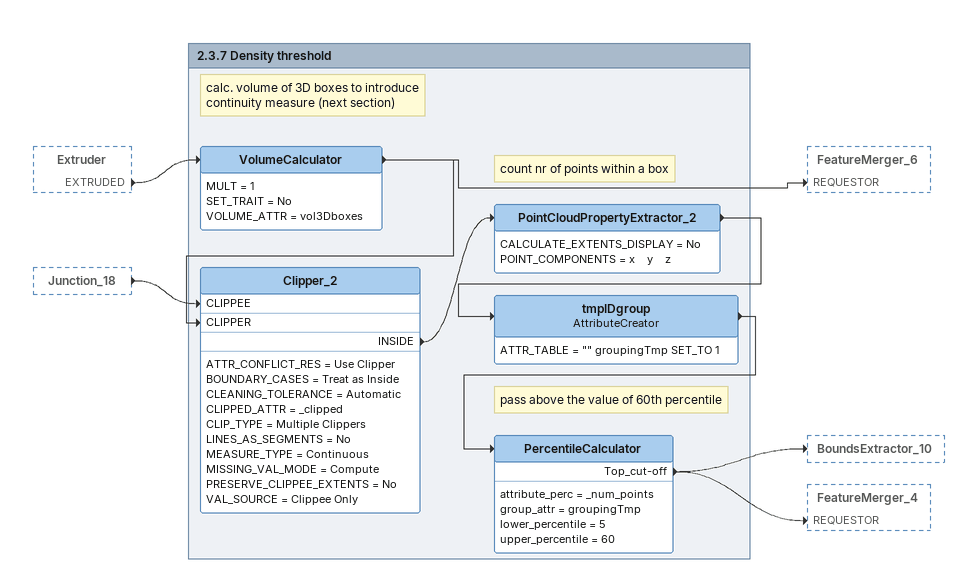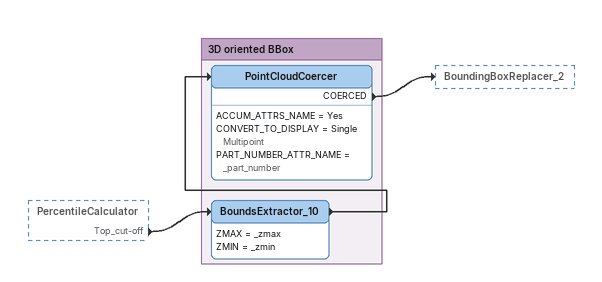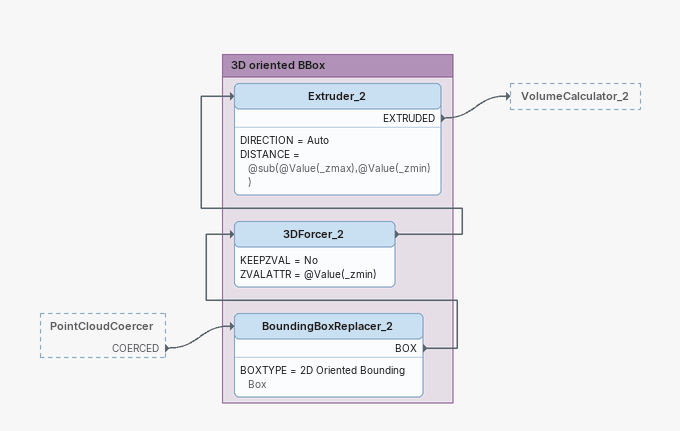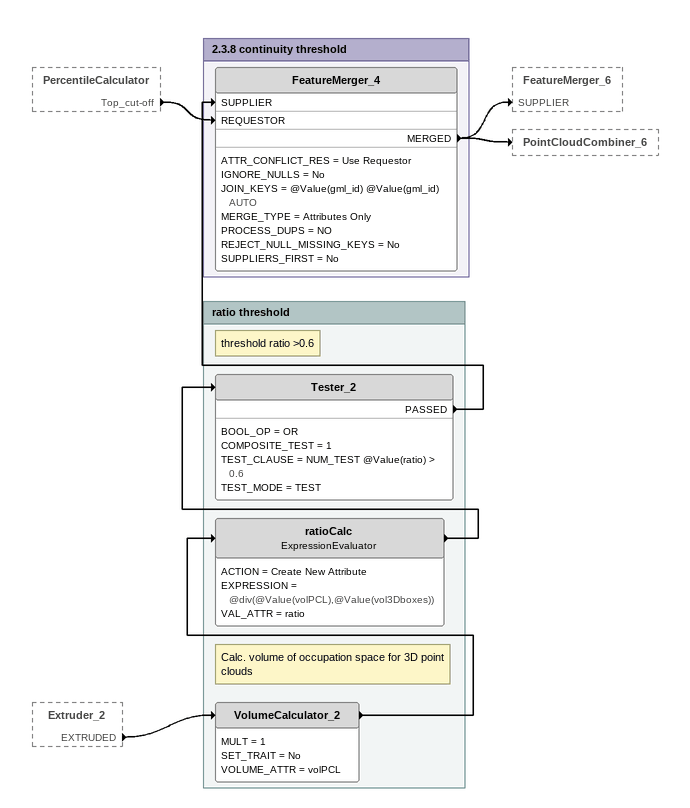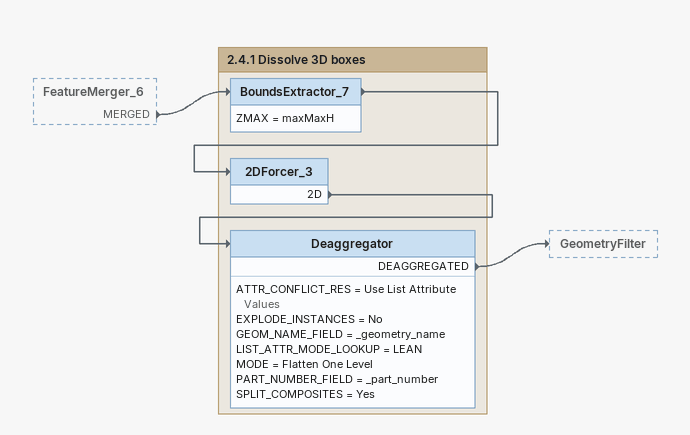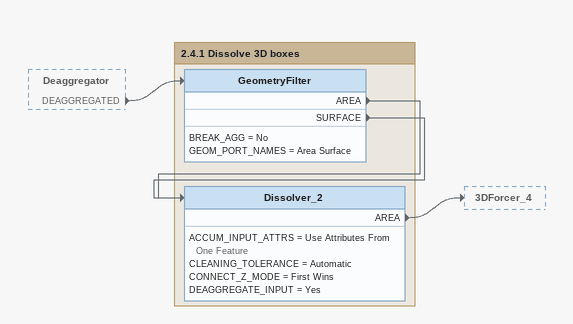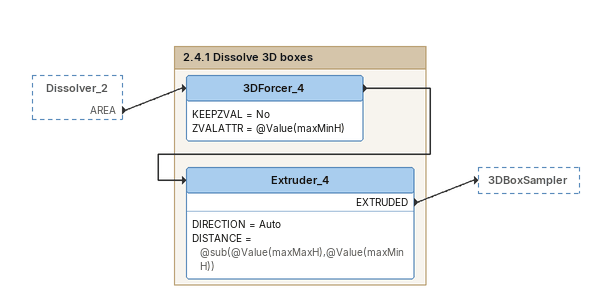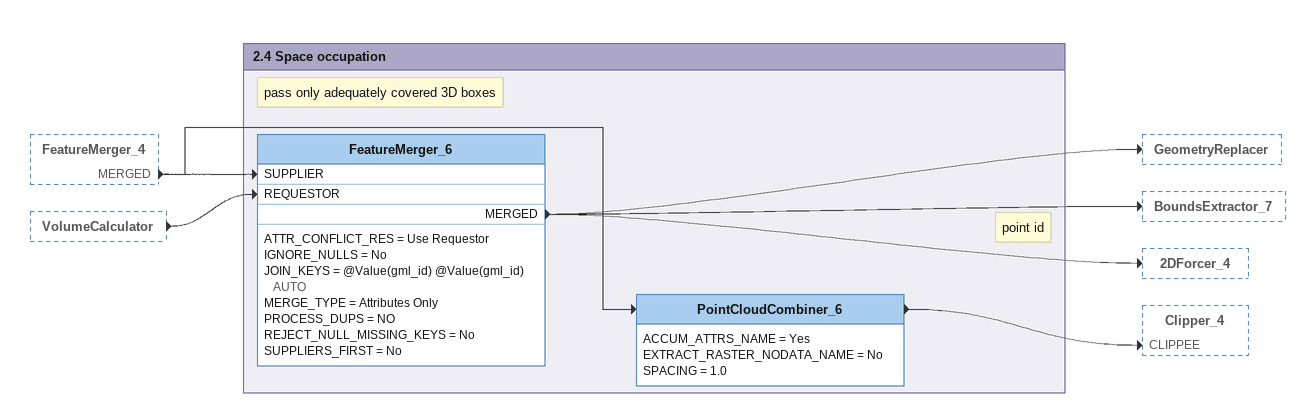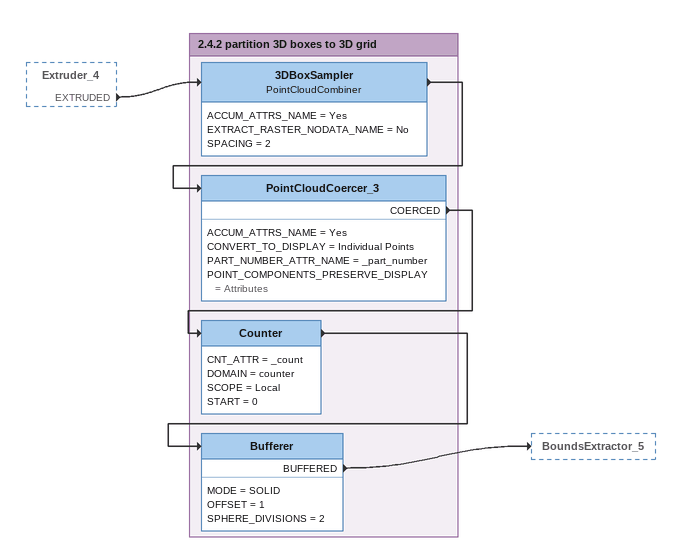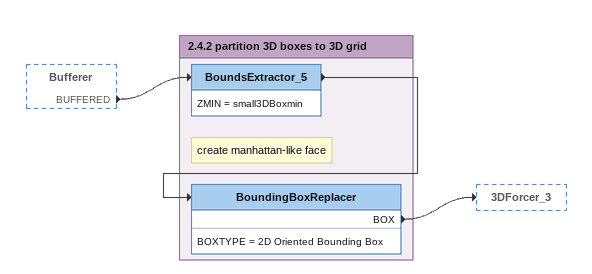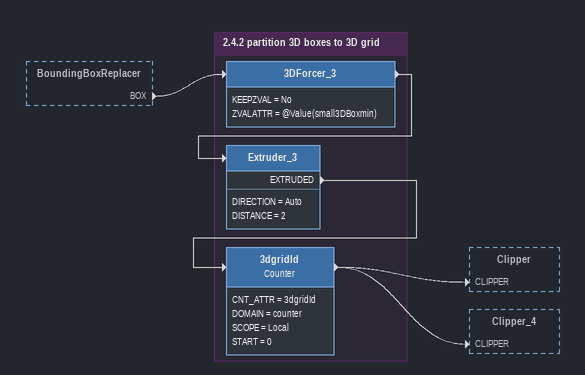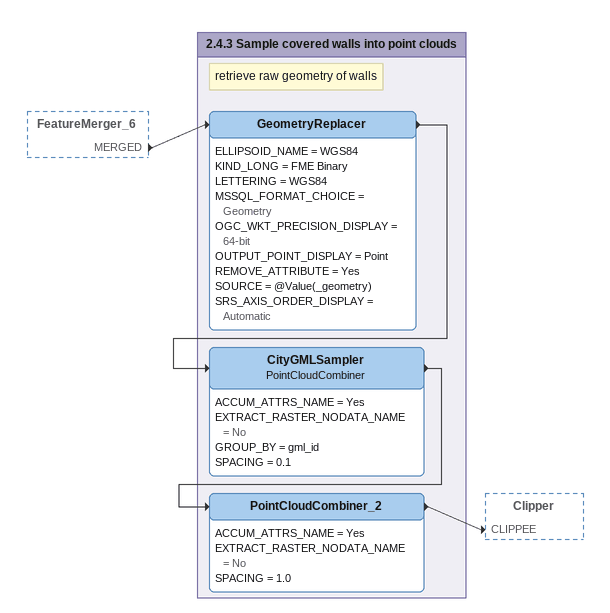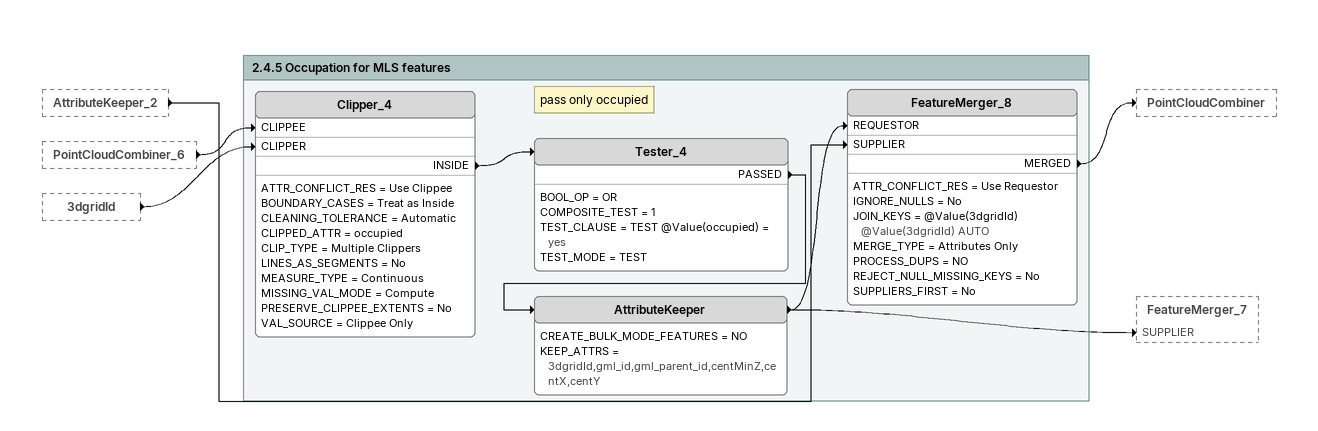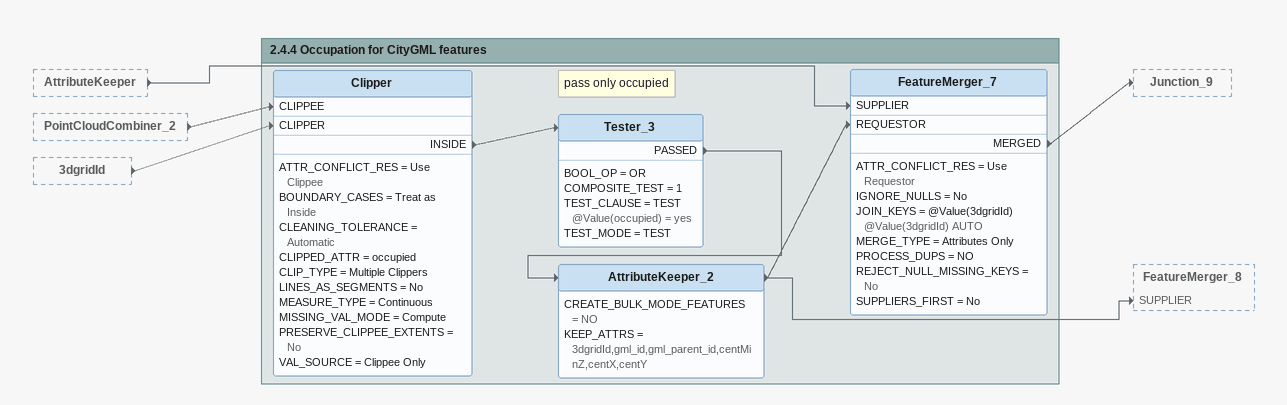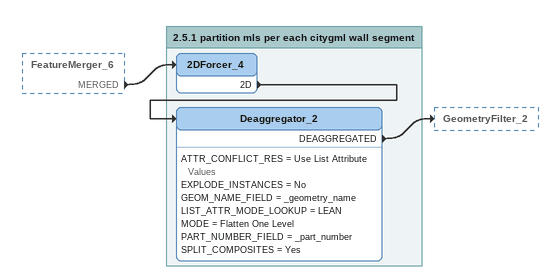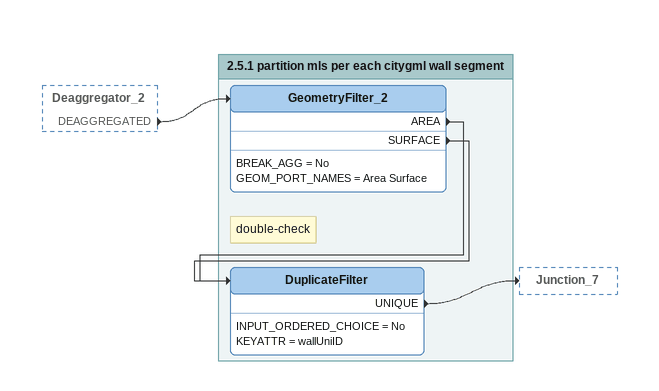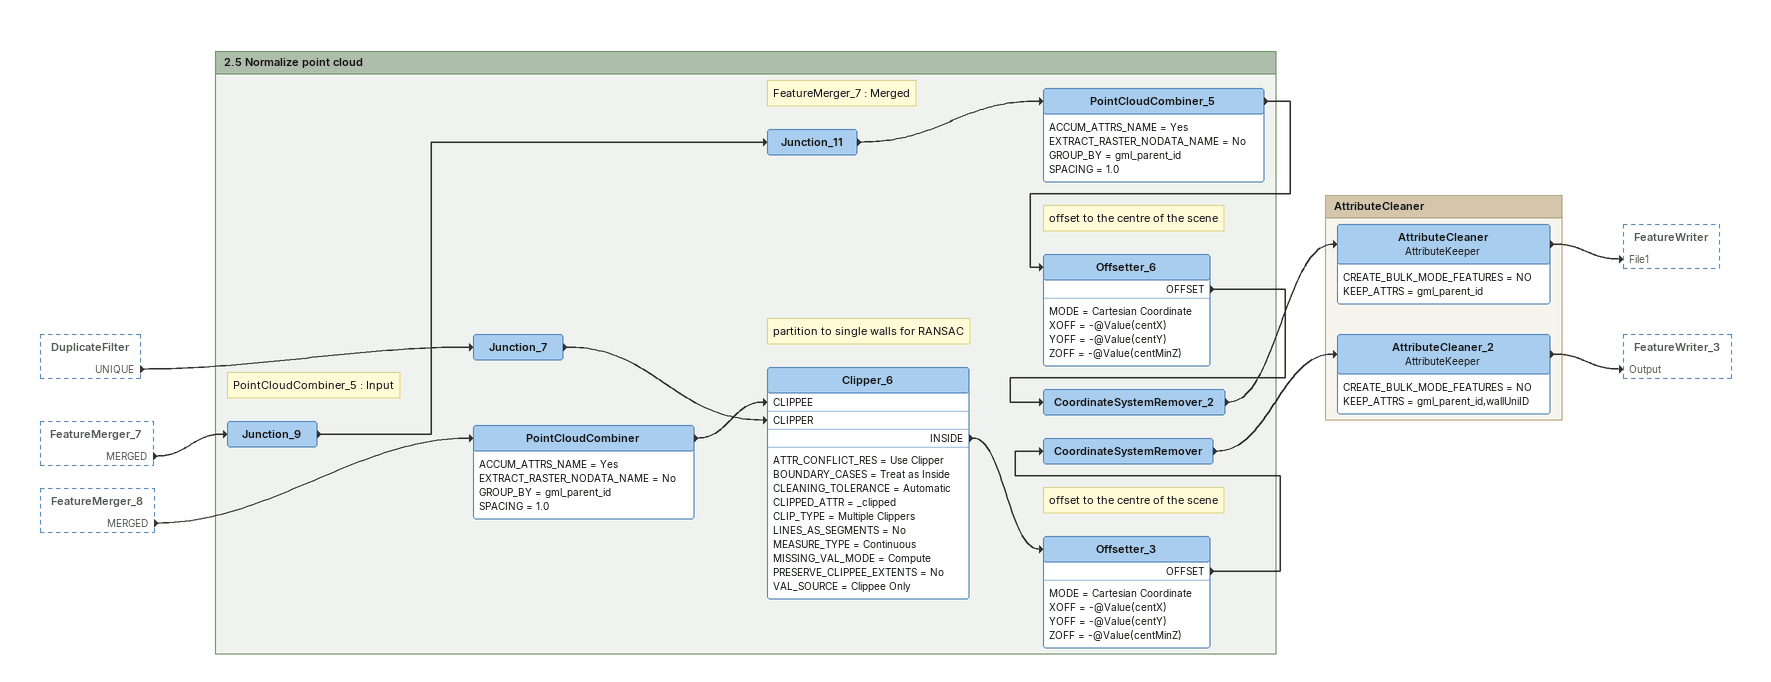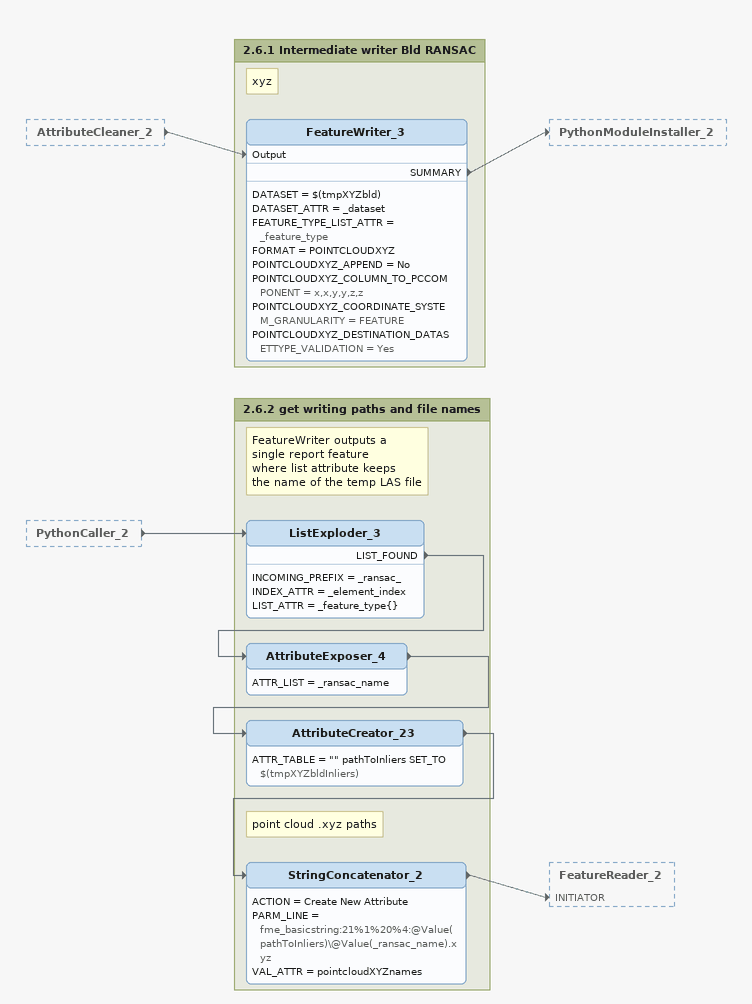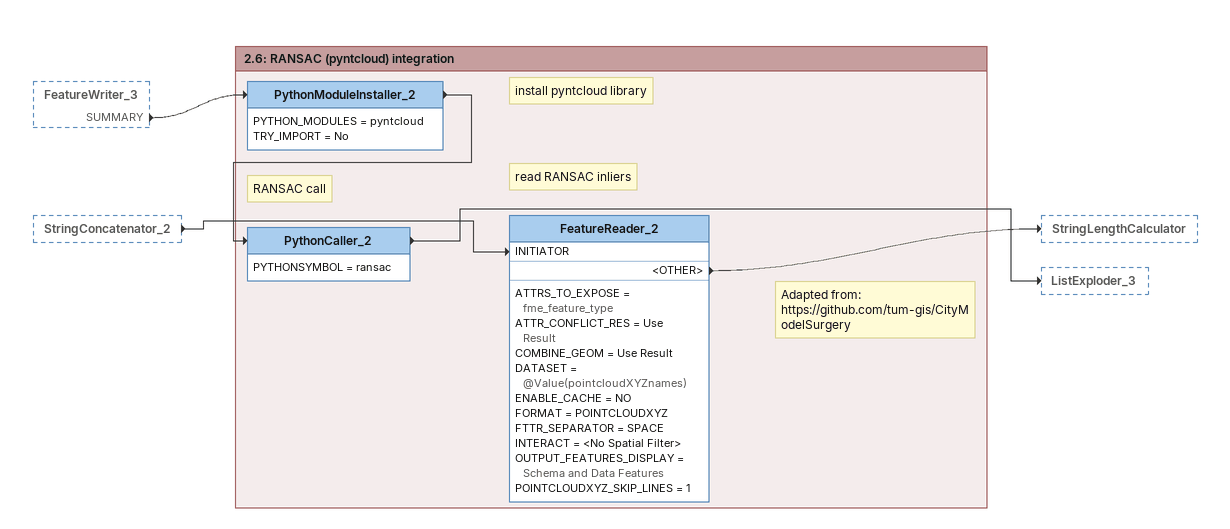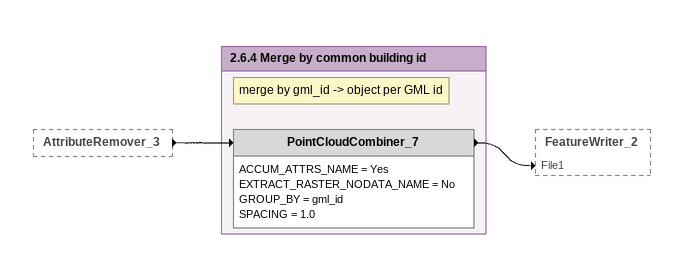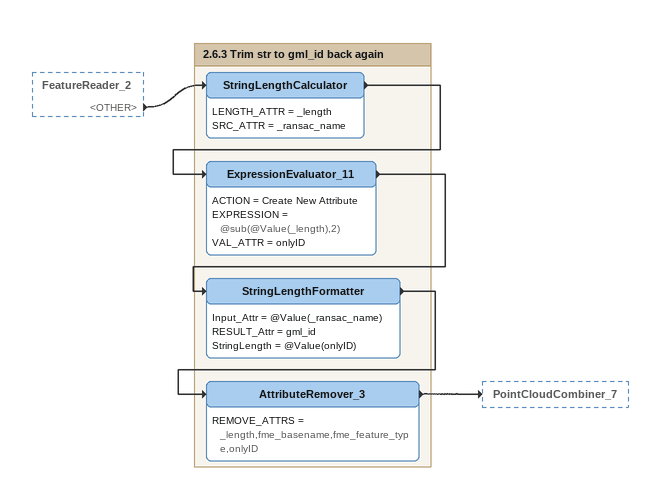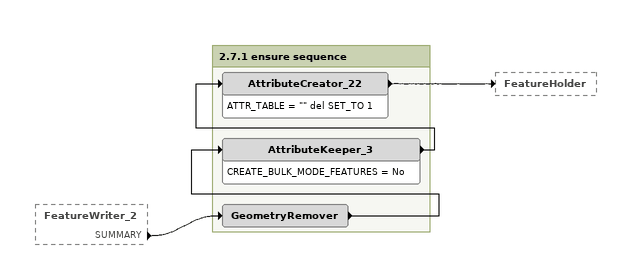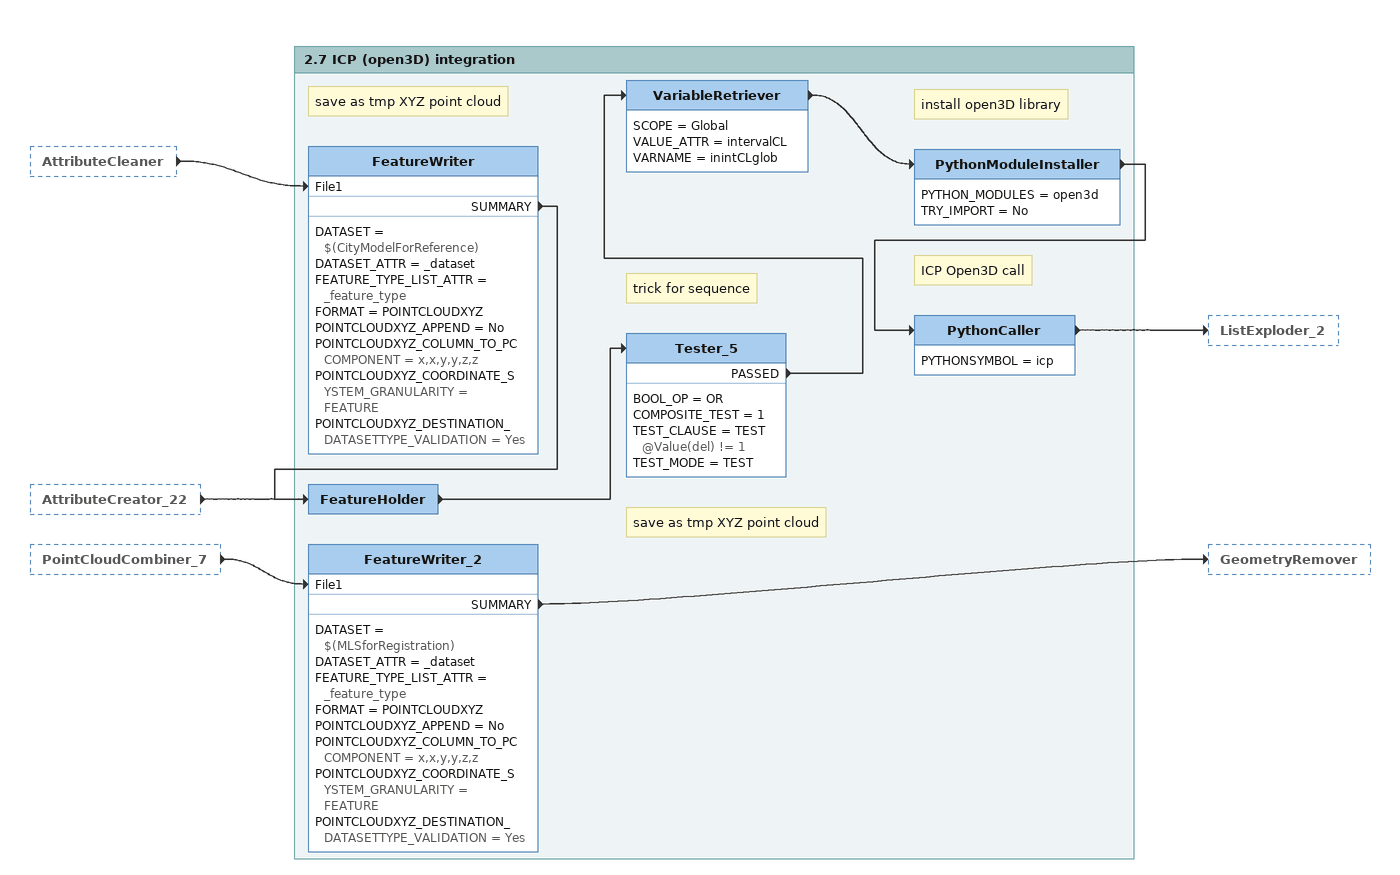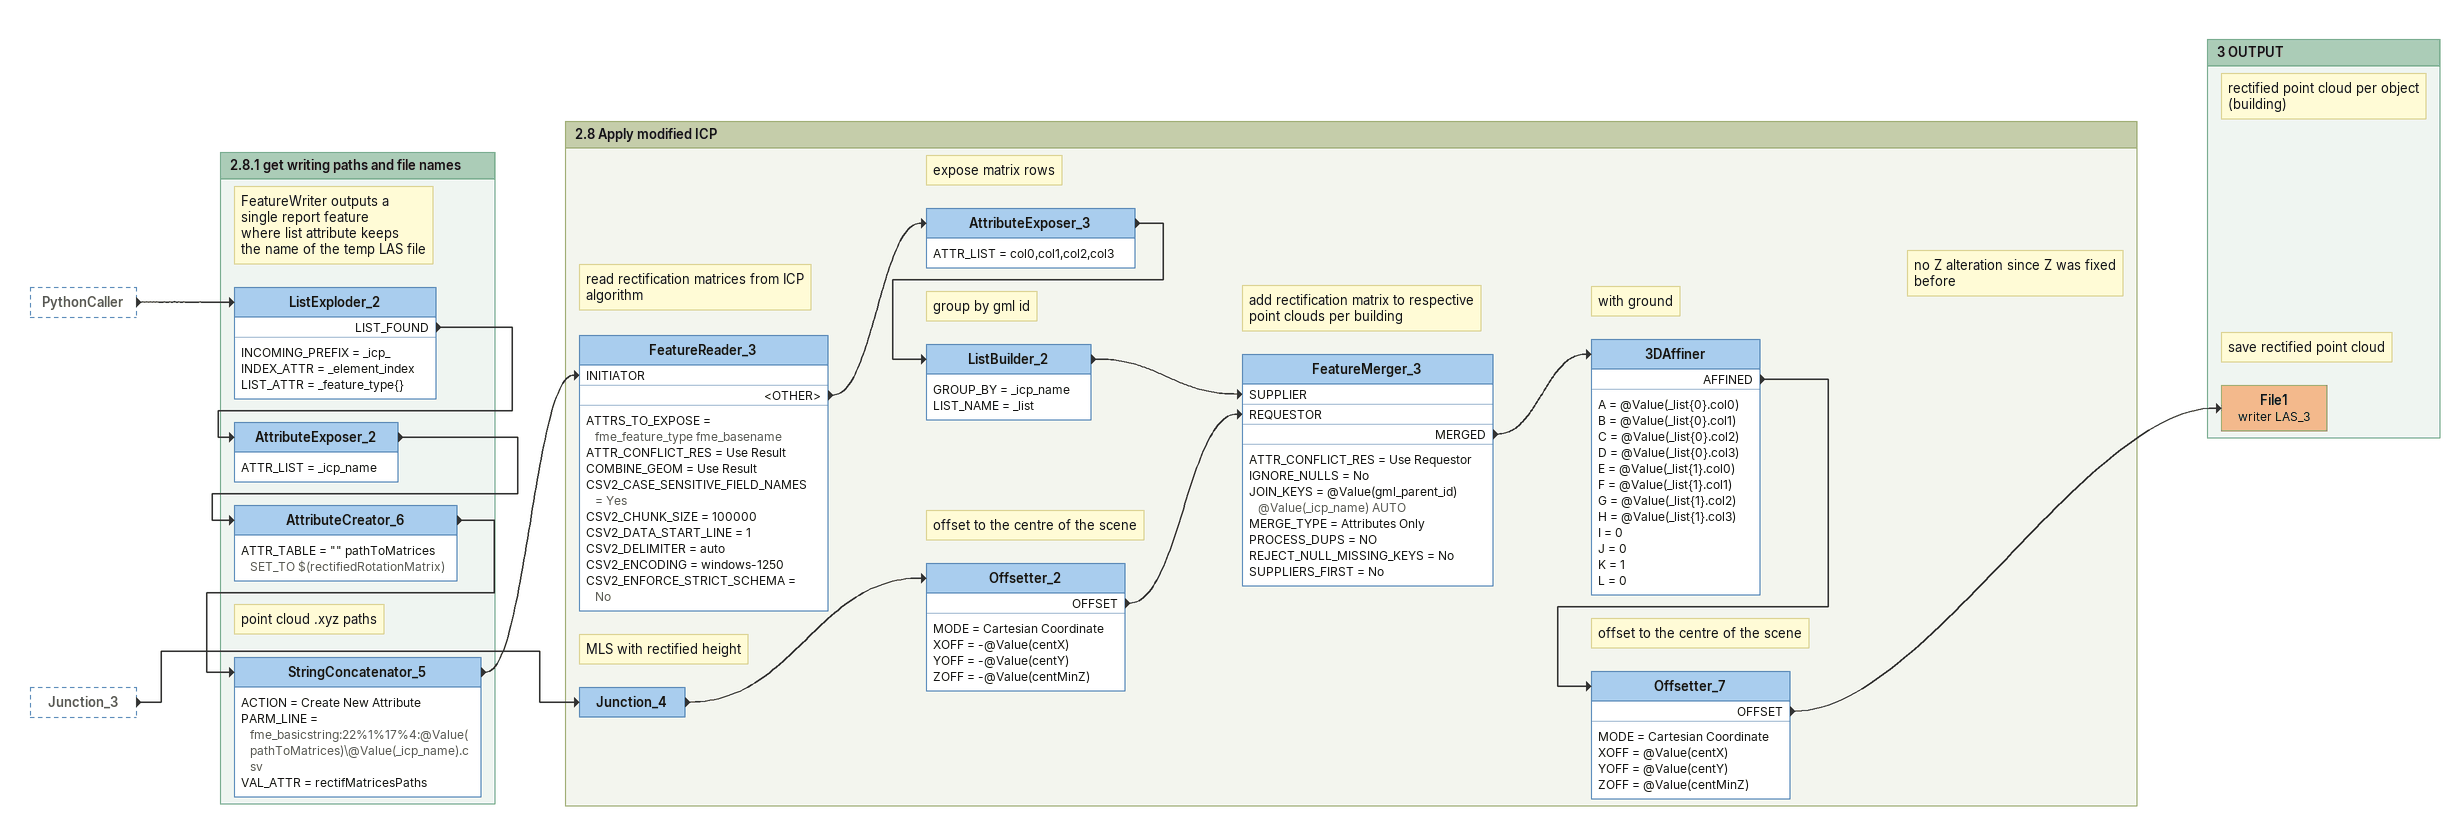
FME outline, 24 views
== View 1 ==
Extruder [outside]
    EXTRUDED -> VolumeCalculator
Junction_18 [outside]
    -> Clipper_2 [CLIPPEE]

Bookmark: 2.3.7 Density threshold
Note: calc. volume of 3D boxes to introduce continuity measure (next section)
VolumeCalculator
    MULT = 1
    SET_TRAIT = No
    VOLUME_ATTR = vol3Dboxes
    -> Clipper_2 [CLIPPER]
    -> FeatureMerger_6 [REQUESTOR]
Clipper_2
    ATTR_CONFLICT_RES = Use Clipper
    BOUNDARY_CASES = Treat as Inside
    CLEANING_TOLERANCE = Automatic
    CLIPPED_ATTR = _clipped
    CLIP_TYPE = Multiple Clippers
    LINES_AS_SEGMENTS = No
    MEASURE_TYPE = Continuous
    MISSING_VAL_MODE = Compute
    PRESERVE_CLIPPEE_EXTENTS = No
    VAL_SOURCE = Clippee Only
    INSIDE -> PointCloudPropertyExtractor_2
Note: count nr of points within a box
PointCloudPropertyExtractor_2
    CALCULATE_EXTENTS_DISPLAY = No
    POINT_COMPONENTS = x    y    z
    -> tmpIDgroup
tmpIDgroup: AttributeCreator
    ATTR_TABLE = "" groupingTmp SET_TO 1
    -> PercentileCalculator
Note: pass above the value of 60th percentile
PercentileCalculator
    attribute_perc = _num_points
    group_attr = groupingTmp
    lower_percentile = 5
    upper_percentile = 60
    Top_cut-off -> BoundsExtractor_10
    Top_cut-off -> FeatureMerger_4 [REQUESTOR]

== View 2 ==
PercentileCalculator [outside]
    Top_cut-off -> BoundsExtractor_10

Bookmark: 3D oriented BBox
BoundsExtractor_10
    ZMAX = _zmax
    ZMIN = _zmin
    -> PointCloudCoercer
PointCloudCoercer
    ACCUM_ATTRS_NAME = Yes
    CONVERT_TO_DISPLAY = Single Multipoint
    PART_NUMBER_ATTR_NAME = _part_number
    COERCED -> BoundingBoxReplacer_2

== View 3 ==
PointCloudCoercer [outside]
    COERCED -> BoundingBoxReplacer_2

Bookmark: 3D oriented BBox
BoundingBoxReplacer_2
    BOXTYPE = 2D Oriented Bounding Box
    BOX -> 3DForcer_2
3DForcer_2
    KEEPZVAL = No
    ZVALATTR = @Value(_zmin)
    -> Extruder_2
Extruder_2
    DIRECTION = Auto
    DISTANCE = @sub(@Value(_zmax),@Value(_zmin))
    EXTRUDED -> VolumeCalculator_2

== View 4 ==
PercentileCalculator [outside]
    Top_cut-off -> FeatureMerger_4 [REQUESTOR]
Extruder_2 [outside]
    EXTRUDED -> VolumeCalculator_2

Bookmark: ratio threshold
Note: Calc. volume of occupation space for 3D point clouds
VolumeCalculator_2
    MULT = 1
    SET_TRAIT = No
    VOLUME_ATTR = volPCL
    -> ratioCalc
ratioCalc: ExpressionEvaluator
    ACTION = Create New Attribute
    EXPRESSION = @div(@Value(volPCL),@Value(vol3Dboxes))
    VAL_ATTR = ratio
    -> Tester_2
Note: threshold ratio >0.6
Tester_2
    BOOL_OP = OR
    COMPOSITE_TEST = 1
    TEST_CLAUSE = NUM_TEST @Value(ratio) > 0.6
    TEST_MODE = TEST
    PASSED -> FeatureMerger_4 [SUPPLIER]

Bookmark: 2.3.8 continuity threshold
FeatureMerger_4
    ATTR_CONFLICT_RES = Use Requestor
    IGNORE_NULLS = No
    JOIN_KEYS = @Value(gml_id) @Value(gml_id) AUTO
    MERGE_TYPE = Attributes Only
    PROCESS_DUPS = NO
    REJECT_NULL_MISSING_KEYS = No
    SUPPLIERS_FIRST = No
    MERGED -> FeatureMerger_6 [SUPPLIER]
    MERGED -> PointCloudCombiner_6

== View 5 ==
FeatureMerger_6 [outside]
    MERGED -> BoundsExtractor_7

Bookmark: 2.4.1 Dissolve 3D boxes
BoundsExtractor_7
    ZMAX = maxMaxH
    -> 2DForcer_3
2DForcer_3
    2D -> Deaggregator
Deaggregator
    ATTR_CONFLICT_RES = Use List Attribute Values
    EXPLODE_INSTANCES = No
    GEOM_NAME_FIELD = _geometry_name
    LIST_ATTR_MODE_LOOKUP = LEAN
    MODE = Flatten One Level
    PART_NUMBER_FIELD = _part_number
    SPLIT_COMPOSITES = Yes
    DEAGGREGATED -> GeometryFilter

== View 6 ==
Deaggregator [outside]
    DEAGGREGATED -> GeometryFilter

Bookmark: 2.4.1 Dissolve 3D boxes
GeometryFilter
    BREAK_AGG = No
    GEOM_PORT_NAMES = Area Surface
    AREA -> Dissolver_2
    SURFACE -> Dissolver_2
Dissolver_2
    ACCUM_INPUT_ATTRS = Use Attributes From One Feature
    CLEANING_TOLERANCE = Automatic
    CONNECT_Z_MODE = First Wins
    DEAGGREGATE_INPUT = Yes
    AREA -> 3DForcer_4

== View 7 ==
Dissolver_2 [outside]
    AREA -> 3DForcer_4

Bookmark: 2.4.1 Dissolve 3D boxes
3DForcer_4
    KEEPZVAL = No
    ZVALATTR = @Value(maxMinH)
    -> Extruder_4
Extruder_4
    DIRECTION = Auto
    DISTANCE = @sub(@Value(maxMaxH),@Value(maxMinH))
    EXTRUDED -> 3DBoxSampler

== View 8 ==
FeatureMerger_4 [outside]
    MERGED -> FeatureMerger_6 [SUPPLIER]
    MERGED -> PointCloudCombiner_6
VolumeCalculator [outside]
    -> FeatureMerger_6 [REQUESTOR]

Bookmark: 2.4 Space occupation
Note: pass only adequately covered 3D boxes
FeatureMerger_6
    ATTR_CONFLICT_RES = Use Requestor
    IGNORE_NULLS = No
    JOIN_KEYS = @Value(gml_id) @Value(gml_id) AUTO
    MERGE_TYPE = Attributes Only
    PROCESS_DUPS = NO
    REJECT_NULL_MISSING_KEYS = No
    SUPPLIERS_FIRST = No
    MERGED -> GeometryReplacer
    MERGED -> BoundsExtractor_7
    MERGED -> 2DForcer_4
Note: point id
PointCloudCombiner_6
    ACCUM_ATTRS_NAME = Yes
    EXTRACT_RASTER_NODATA_NAME = No
    SPACING = 1.0
    -> Clipper_4 [CLIPPEE]

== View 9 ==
Extruder_4 [outside]
    EXTRUDED -> 3DBoxSampler

Bookmark: 2.4.2 partition 3D boxes to 3D grid
3DBoxSampler: PointCloudCombiner
    ACCUM_ATTRS_NAME = Yes
    EXTRACT_RASTER_NODATA_NAME = No
    SPACING = 2
    -> PointCloudCoercer_3
PointCloudCoercer_3
    ACCUM_ATTRS_NAME = Yes
    CONVERT_TO_DISPLAY = Individual Points
    PART_NUMBER_ATTR_NAME = _part_number
    POINT_COMPONENTS_PRESERVE_DISPLAY = Attributes
    COERCED -> Counter
Counter
    CNT_ATTR = _count
    DOMAIN = counter
    SCOPE = Local
    START = 0
    -> Bufferer
Bufferer
    MODE = SOLID
    OFFSET = 1
    SPHERE_DIVISIONS = 2
    BUFFERED -> BoundsExtractor_5

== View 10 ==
Bufferer [outside]
    BUFFERED -> BoundsExtractor_5

Bookmark: 2.4.2 partition 3D boxes to 3D grid
BoundsExtractor_5
    ZMIN = small3DBoxmin
    -> BoundingBoxReplacer
Note: create manhattan-like face
BoundingBoxReplacer
    BOXTYPE = 2D Oriented Bounding Box
    BOX -> 3DForcer_3

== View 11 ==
BoundingBoxReplacer [outside]
    BOX -> 3DForcer_3

Bookmark: 2.4.2 partition 3D boxes to 3D grid
3DForcer_3
    KEEPZVAL = No
    ZVALATTR = @Value(small3DBoxmin)
    -> Extruder_3
Extruder_3
    DIRECTION = Auto
    DISTANCE = 2
    EXTRUDED -> 3dgridId
3dgridId: Counter
    CNT_ATTR = 3dgridId
    DOMAIN = counter
    SCOPE = Local
    START = 0
    -> Clipper [CLIPPER]
    -> Clipper_4 [CLIPPER]

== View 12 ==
FeatureMerger_6 [outside]
    MERGED -> GeometryReplacer

Bookmark: 2.4.3 Sample covered walls into point clouds
Note: retrieve raw geometry of walls
GeometryReplacer
    ELLIPSOID_NAME = WGS84
    KIND_LONG = FME Binary
    LETTERING = WGS84
    MSSQL_FORMAT_CHOICE = Geometry
    OGC_WKT_PRECISION_DISPLAY = 64-bit
    OUTPUT_POINT_DISPLAY = Point
    REMOVE_ATTRIBUTE = Yes
    SOURCE = @Value(_geometry)
    SRS_AXIS_ORDER_DISPLAY = Automatic
    -> CityGMLSampler
CityGMLSampler: PointCloudCombiner
    ACCUM_ATTRS_NAME = Yes
    EXTRACT_RASTER_NODATA_NAME = No
    GROUP_BY = gml_id
    SPACING = 0.1
    -> PointCloudCombiner_2
PointCloudCombiner_2
    ACCUM_ATTRS_NAME = Yes
    EXTRACT_RASTER_NODATA_NAME = No
    SPACING = 1.0
    -> Clipper [CLIPPEE]

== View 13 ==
AttributeKeeper_2 [outside]
    -> FeatureMerger_8 [SUPPLIER]
PointCloudCombiner_6 [outside]
    -> Clipper_4 [CLIPPEE]
3dgridId [outside]
    -> Clipper_4 [CLIPPER]

Bookmark: 2.4.5 Occupation for MLS features
Clipper_4
    ATTR_CONFLICT_RES = Use Clippee
    BOUNDARY_CASES = Treat as Inside
    CLEANING_TOLERANCE = Automatic
    CLIPPED_ATTR = occupied
    CLIP_TYPE = Multiple Clippers
    LINES_AS_SEGMENTS = No
    MEASURE_TYPE = Continuous
    MISSING_VAL_MODE = Compute
    PRESERVE_CLIPPEE_EXTENTS = No
    VAL_SOURCE = Clippee Only
    INSIDE -> Tester_4
Note: pass only occupied
Tester_4
    BOOL_OP = OR
    COMPOSITE_TEST = 1
    TEST_CLAUSE = TEST @Value(occupied) = yes
    TEST_MODE = TEST
    PASSED -> AttributeKeeper
AttributeKeeper
    CREATE_BULK_MODE_FEATURES = NO
    KEEP_ATTRS = 3dgridId,gml_id,gml_parent_id,centMinZ,centX,centY
    -> FeatureMerger_8 [REQUESTOR]
    -> FeatureMerger_7 [SUPPLIER]
FeatureMerger_8
    ATTR_CONFLICT_RES = Use Requestor
    IGNORE_NULLS = No
    JOIN_KEYS = @Value(3dgridId) @Value(3dgridId) AUTO
    MERGE_TYPE = Attributes Only
    PROCESS_DUPS = NO
    REJECT_NULL_MISSING_KEYS = No
    SUPPLIERS_FIRST = No
    MERGED -> PointCloudCombiner

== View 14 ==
AttributeKeeper [outside]
    -> FeatureMerger_7 [SUPPLIER]
PointCloudCombiner_2 [outside]
    -> Clipper [CLIPPEE]
3dgridId [outside]
    -> Clipper [CLIPPER]

Bookmark: 2.4.4 Occupation for CityGML features
Clipper
    ATTR_CONFLICT_RES = Use Clippee
    BOUNDARY_CASES = Treat as Inside
    CLEANING_TOLERANCE = Automatic
    CLIPPED_ATTR = occupied
    CLIP_TYPE = Multiple Clippers
    LINES_AS_SEGMENTS = No
    MEASURE_TYPE = Continuous
    MISSING_VAL_MODE = Compute
    PRESERVE_CLIPPEE_EXTENTS = No
    VAL_SOURCE = Clippee Only
    INSIDE -> Tester_3
Note: pass only occupied
Tester_3
    BOOL_OP = OR
    COMPOSITE_TEST = 1
    TEST_CLAUSE = TEST @Value(occupied) = yes
    TEST_MODE = TEST
    PASSED -> AttributeKeeper_2
AttributeKeeper_2
    CREATE_BULK_MODE_FEATURES = NO
    KEEP_ATTRS = 3dgridId,gml_id,gml_parent_id,centMinZ,centX,centY
    -> FeatureMerger_8 [SUPPLIER]
    -> FeatureMerger_7 [REQUESTOR]
FeatureMerger_7
    ATTR_CONFLICT_RES = Use Requestor
    IGNORE_NULLS = No
    JOIN_KEYS = @Value(3dgridId) @Value(3dgridId) AUTO
    MERGE_TYPE = Attributes Only
    PROCESS_DUPS = NO
    REJECT_NULL_MISSING_KEYS = No
    SUPPLIERS_FIRST = No
    MERGED -> Junction_9

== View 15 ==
FeatureMerger_6 [outside]
    MERGED -> 2DForcer_4

Bookmark: 2.5.1 partition mls per each citygml wall segment
2DForcer_4
    2D -> Deaggregator_2
Deaggregator_2
    ATTR_CONFLICT_RES = Use List Attribute Values
    EXPLODE_INSTANCES = No
    GEOM_NAME_FIELD = _geometry_name
    LIST_ATTR_MODE_LOOKUP = LEAN
    MODE = Flatten One Level
    PART_NUMBER_FIELD = _part_number
    SPLIT_COMPOSITES = Yes
    DEAGGREGATED -> GeometryFilter_2

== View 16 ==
Deaggregator_2 [outside]
    DEAGGREGATED -> GeometryFilter_2

Bookmark: 2.5.1 partition mls per each citygml wall segment
GeometryFilter_2
    BREAK_AGG = No
    GEOM_PORT_NAMES = Area Surface
    AREA -> DuplicateFilter
    SURFACE -> DuplicateFilter
Note: double-check
DuplicateFilter
    INPUT_ORDERED_CHOICE = No
    KEYATTR = wallUniID
    UNIQUE -> Junction_7

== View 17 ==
DuplicateFilter [outside]
    UNIQUE -> Junction_7
FeatureMerger_7 [outside]
    MERGED -> Junction_9
FeatureMerger_8 [outside]
    MERGED -> PointCloudCombiner

Bookmark: 2.5 Normalize point cloud
Junction_7
    -> Clipper_6 [CLIPPER]
Note: PointCloudCombiner_5 : Input
Junction_9
    -> Junction_11
Note: FeatureMerger_7 : Merged
Junction_11
    -> PointCloudCombiner_5
PointCloudCombiner_5
    ACCUM_ATTRS_NAME = Yes
    EXTRACT_RASTER_NODATA_NAME = No
    GROUP_BY = gml_parent_id
    SPACING = 1.0
    -> Offsetter_6
Note: offset to the centre of the scene
Offsetter_6
    MODE = Cartesian Coordinate
    XOFF = -@Value(centX)
    YOFF = -@Value(centY)
    ZOFF = -@Value(centMinZ)
    OFFSET -> CoordinateSystemRemover_2
CoordinateSystemRemover_2
    -> AttributeCleaner
PointCloudCombiner
    ACCUM_ATTRS_NAME = Yes
    EXTRACT_RASTER_NODATA_NAME = No
    GROUP_BY = gml_parent_id
    SPACING = 1.0
    -> Clipper_6 [CLIPPEE]
Note: partition to single walls for RANSAC
Clipper_6
    ATTR_CONFLICT_RES = Use Clipper
    BOUNDARY_CASES = Treat as Inside
    CLEANING_TOLERANCE = Automatic
    CLIPPED_ATTR = _clipped
    CLIP_TYPE = Multiple Clippers
    LINES_AS_SEGMENTS = No
    MEASURE_TYPE = Continuous
    MISSING_VAL_MODE = Compute
    PRESERVE_CLIPPEE_EXTENTS = No
    VAL_SOURCE = Clippee Only
    INSIDE -> Offsetter_3
Note: offset to the centre of the scene
Offsetter_3
    MODE = Cartesian Coordinate
    XOFF = -@Value(centX)
    YOFF = -@Value(centY)
    ZOFF = -@Value(centMinZ)
    OFFSET -> CoordinateSystemRemover
CoordinateSystemRemover
    -> AttributeCleaner_2

Bookmark: AttributeCleaner
AttributeCleaner: AttributeKeeper
    CREATE_BULK_MODE_FEATURES = NO
    KEEP_ATTRS = gml_parent_id
    -> FeatureWriter [File1]
AttributeCleaner_2: AttributeKeeper
    CREATE_BULK_MODE_FEATURES = NO
    KEEP_ATTRS = gml_parent_id,wallUniID
    -> FeatureWriter_3 [Output]

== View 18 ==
AttributeCleaner_2 [outside]
    -> FeatureWriter_3 [Output]
PythonCaller_2 [outside]
    -> ListExploder_3

Bookmark: 2.6.1 Intermediate writer Bld RANSAC
Note: xyz
FeatureWriter_3
    DATASET = $(tmpXYZbld)
    DATASET_ATTR = _dataset
    FEATURE_TYPE_LIST_ATTR = _feature_type
    FORMAT = POINTCLOUDXYZ
    POINTCLOUDXYZ_APPEND = No
    POINTCLOUDXYZ_COLUMN_TO_PCCOMPONENT = x,x,y,y,z,z
    POINTCLOUDXYZ_COORDINATE_SYSTEM_GRANULARITY = FEATURE
    POINTCLOUDXYZ_DESTINATION_DATASETTYPE_VALIDATION = Yes
    SUMMARY -> PythonModuleInstaller_2

Bookmark: 2.6.2 get writing paths and file names
Note: FeatureWriter outputs a / single report feature / where list attribute keeps / the name of the temp LAS file
ListExploder_3
    INCOMING_PREFIX = _ransac_
    INDEX_ATTR = _element_index
    LIST_ATTR = _feature_type{}
    LIST_FOUND -> AttributeExposer_4
AttributeExposer_4
    ATTR_LIST = _ransac_name
    -> AttributeCreator_23
AttributeCreator_23
    ATTR_TABLE = "" pathToInliers SET_TO $(tmpXYZbldInliers)
    -> StringConcatenator_2
Note: point cloud .xyz paths
StringConcatenator_2
    ACTION = Create New Attribute
    PARM_LINE = fme_basicstring:21%1%20%4:@Value(pathToInliers)\@Value(_ransac_name).xyz
    VAL_ATTR = pointcloudXYZnames
    -> FeatureReader_2 [INITIATOR]

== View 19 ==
FeatureWriter_3 [outside]
    SUMMARY -> PythonModuleInstaller_2
StringConcatenator_2 [outside]
    -> FeatureReader_2 [INITIATOR]

Bookmark: 2.6: RANSAC (pyntcloud) integration
Note: install pyntcloud library
PythonModuleInstaller_2
    PYTHON_MODULES = pyntcloud
    TRY_IMPORT = No
    -> PythonCaller_2
Note: RANSAC call
PythonCaller_2
    PYTHONSYMBOL = ransac
    -> ListExploder_3
Note: read RANSAC inliers
Note: Adapted from: / https://github.com/tum-gis/CityModelSurgery
FeatureReader_2
    ATTRS_TO_EXPOSE = fme_feature_type
    ATTR_CONFLICT_RES = Use Result
    COMBINE_GEOM = Use Result
    DATASET = @Value(pointcloudXYZnames)
    ENABLE_CACHE = NO
    FORMAT = POINTCLOUDXYZ
    FTTR_SEPARATOR = SPACE
    INTERACT = <No Spatial Filter>
    OUTPUT_FEATURES_DISPLAY = Schema and Data Features
    POINTCLOUDXYZ_SKIP_LINES = 1
    <OTHER> -> StringLengthCalculator

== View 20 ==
AttributeRemover_3 [outside]
    -> PointCloudCombiner_7

Bookmark: 2.6.4 Merge by common building id
Note: merge by gml_id -> object per GML id
PointCloudCombiner_7
    ACCUM_ATTRS_NAME = Yes
    EXTRACT_RASTER_NODATA_NAME = No
    GROUP_BY = gml_id
    SPACING = 1.0
    -> FeatureWriter_2 [File1]

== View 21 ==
FeatureReader_2 [outside]
    <OTHER> -> StringLengthCalculator

Bookmark: 2.6.3 Trim str to gml_id back again
StringLengthCalculator
    LENGTH_ATTR = _length
    SRC_ATTR = _ransac_name
    -> ExpressionEvaluator_11
ExpressionEvaluator_11
    ACTION = Create New Attribute
    EXPRESSION = @sub(@Value(_length),2)
    VAL_ATTR = onlyID
    -> StringLengthFormatter
StringLengthFormatter
    Input_Attr = @Value(_ransac_name)
    RESULT_Attr = gml_id
    StringLength = @Value(onlyID)
    -> AttributeRemover_3
AttributeRemover_3
    REMOVE_ATTRS = _length,fme_basename,fme_feature_type,onlyID
    -> PointCloudCombiner_7

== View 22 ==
FeatureWriter_2 [outside]
    SUMMARY -> GeometryRemover

Bookmark: 2.7.1 ensure sequence
GeometryRemover
    -> AttributeKeeper_3
AttributeKeeper_3
    CREATE_BULK_MODE_FEATURES = No
    -> AttributeCreator_22
AttributeCreator_22
    ATTR_TABLE = "" del SET_TO 1
    -> FeatureHolder

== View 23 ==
AttributeCleaner [outside]
    -> FeatureWriter [File1]
AttributeCreator_22 [outside]
    -> FeatureHolder
PointCloudCombiner_7 [outside]
    -> FeatureWriter_2 [File1]

Bookmark: 2.7 ICP (open3D) integration
Note: save as tmp XYZ point cloud
FeatureWriter
    DATASET = $(CityModelForReference)
    DATASET_ATTR = _dataset
    FEATURE_TYPE_LIST_ATTR = _feature_type
    FORMAT = POINTCLOUDXYZ
    POINTCLOUDXYZ_APPEND = No
    POINTCLOUDXYZ_COLUMN_TO_PCCOMPONENT = x,x,y,y,z,z
    POINTCLOUDXYZ_COORDINATE_SYSTEM_GRANULARITY = FEATURE
    POINTCLOUDXYZ_DESTINATION_DATASETTYPE_VALIDATION = Yes
    SUMMARY -> FeatureHolder
Note: save as tmp XYZ point cloud
FeatureWriter_2
    DATASET = $(MLSforRegistration)
    DATASET_ATTR = _dataset
    FEATURE_TYPE_LIST_ATTR = _feature_type
    FORMAT = POINTCLOUDXYZ
    POINTCLOUDXYZ_APPEND = No
    POINTCLOUDXYZ_COLUMN_TO_PCCOMPONENT = x,x,y,y,z,z
    POINTCLOUDXYZ_COORDINATE_SYSTEM_GRANULARITY = FEATURE
    POINTCLOUDXYZ_DESTINATION_DATASETTYPE_VALIDATION = Yes
    SUMMARY -> GeometryRemover
FeatureHolder
    -> Tester_5
Note: trick for sequence
Tester_5
    BOOL_OP = OR
    COMPOSITE_TEST = 1
    TEST_CLAUSE = TEST @Value(del) != 1
    TEST_MODE = TEST
    PASSED -> VariableRetriever
VariableRetriever
    SCOPE = Global
    VALUE_ATTR = intervalCL
    VARNAME = inintCLglob
    -> PythonModuleInstaller
Note: install open3D library
PythonModuleInstaller
    PYTHON_MODULES = open3d
    TRY_IMPORT = No
    -> PythonCaller
Note: ICP Open3D call
PythonCaller
    PYTHONSYMBOL = icp
    -> ListExploder_2

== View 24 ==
PythonCaller [outside]
    -> ListExploder_2
Junction_3 [outside]
    -> Junction_4

Bookmark: 2.8.1 get writing paths and file names
Note: FeatureWriter outputs a / single report feature / where list attribute keeps / the name of the temp LAS file
ListExploder_2
    INCOMING_PREFIX = _icp_
    INDEX_ATTR = _element_index
    LIST_ATTR = _feature_type{}
    LIST_FOUND -> AttributeExposer_2
AttributeExposer_2
    ATTR_LIST = _icp_name
    -> AttributeCreator_6
AttributeCreator_6
    ATTR_TABLE = "" pathToMatrices SET_TO $(rectifiedRotationMatrix)
    -> StringConcatenator_5
Note: point cloud .xyz paths
StringConcatenator_5
    ACTION = Create New Attribute
    PARM_LINE = fme_basicstring:22%1%17%4:@Value(pathToMatrices)\@Value(_icp_name).csv
    VAL_ATTR = rectifMatricesPaths
    -> FeatureReader_3 [INITIATOR]

Bookmark: 2.8 Apply modified ICP
Note: read rectification matrices from ICP algorithm
FeatureReader_3
    ATTRS_TO_EXPOSE = fme_feature_type fme_basename
    ATTR_CONFLICT_RES = Use Result
    COMBINE_GEOM = Use Result
    CSV2_CASE_SENSITIVE_FIELD_NAMES = Yes
    CSV2_CHUNK_SIZE = 100000
    CSV2_DATA_START_LINE = 1
    CSV2_DELIMITER = auto
    CSV2_ENCODING = windows-1250
    CSV2_ENFORCE_STRICT_SCHEMA = No
    <OTHER> -> AttributeExposer_3
Note: expose matrix rows
AttributeExposer_3
    ATTR_LIST = col0,col1,col2,col3
    -> ListBuilder_2
Note: group by gml id
ListBuilder_2
    GROUP_BY = _icp_name
    LIST_NAME = _list
    -> FeatureMerger_3 [SUPPLIER]
Note: MLS with rectified height
Junction_4
    -> Offsetter_2
Note: offset to the centre of the scene
Offsetter_2
    MODE = Cartesian Coordinate
    XOFF = -@Value(centX)
    YOFF = -@Value(centY)
    ZOFF = -@Value(centMinZ)
    OFFSET -> FeatureMerger_3 [REQUESTOR]
Note: add rectification matrix to respective point clouds per building
FeatureMerger_3
    ATTR_CONFLICT_RES = Use Requestor
    IGNORE_NULLS = No
    JOIN_KEYS = @Value(gml_parent_id) @Value(_icp_name) AUTO
    MERGE_TYPE = Attributes Only
    PROCESS_DUPS = NO
    REJECT_NULL_MISSING_KEYS = No
    SUPPLIERS_FIRST = No
    MERGED -> 3DAffiner
Note: with ground
Note: no Z alteration since Z was fixed before
3DAffiner
    A = @Value(_list{0}.col0)
    B = @Value(_list{0}.col1)
    C = @Value(_list{0}.col2)
    D = @Value(_list{0}.col3)
    E = @Value(_list{1}.col0)
    F = @Value(_list{1}.col1)
    G = @Value(_list{1}.col2)
    H = @Value(_list{1}.col3)
    I = 0
    J = 0
    K = 1
    L = 0
    AFFINED -> Offsetter_7
Note: offset to the centre of the scene
Offsetter_7
    MODE = Cartesian Coordinate
    XOFF = @Value(centX)
    YOFF = @Value(centY)
    ZOFF = @Value(centMinZ)
    OFFSET -> File1 (writer LAS_3)

Bookmark: 3 OUTPUT
Note: rectified point cloud per object (building)
Note: save rectified point cloud
File1 (writer LAS_3)
